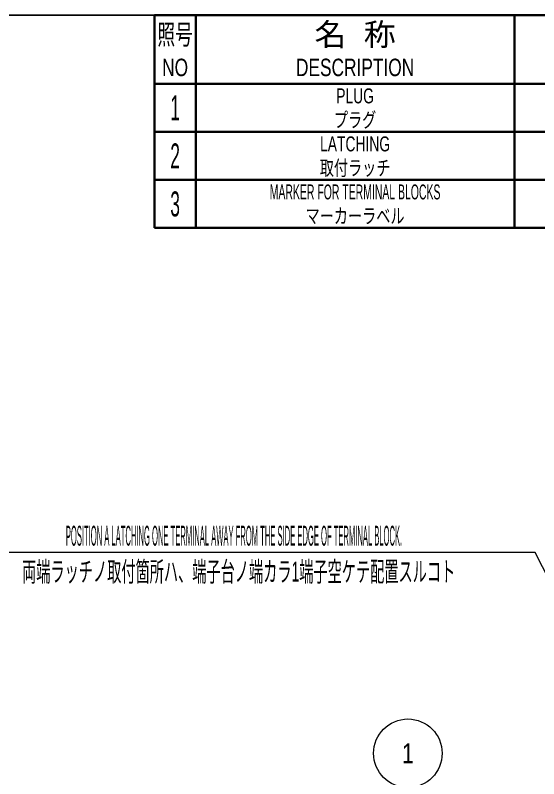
# Model space of a CAD drawing. Header units: millimetres. Extents: x 7 to 413, y 10 to 287.
# Drawn here: x 214.2 to 290.5, y 175.5 to 286.8 of the extents above; entities that cross this region are included whole.
import ezdxf
from ezdxf.enums import TextEntityAlignment as Align

# ---------------------------------------------------------------- set-up
doc = ezdxf.new("R2010")
doc.units = ezdxf.units.MM
for name, color, linetype in [('GR01_バルーン', 7, 'Continuous'), ('図面枠D8M', 7, 'Continuous'), ('表題、部品表_02', 7, 'Continuous'), ('表題、部品表_03', 7, 'Continuous')]:
    doc.layers.add(name, color=color, linetype=linetype)
doc.styles.add('HG丸ｺﾞｼｯｸM-PRO', font='')
doc.styles.get('HG丸ｺﾞｼｯｸM-PRO').set_extended_font_data('HG丸ｺﾞｼｯｸM-PRO')

# ---------------------------------------------------------------- blocks, each defined once
blk = doc.blocks.new('BLKF023')
at = {"layer": '図面枠D8M', "color": 2, "linetype": 'Continuous', "lineweight": 25}
blk.add_line((33, 286.75), (413, 286.75), dxfattribs=at)
blk = doc.blocks.new('BLKF027')
at = {"layer": '図面枠D8M', "color": 4, "linetype": 'Continuous', "lineweight": 35}
for p, q in [((234.5, 286.75), (234.5, 276.75)), ((234.5, 286.75), (413, 286.75)), ((240.5, 286.75), (240.5, 276.75)), ((287, 286.75), (287, 276.75)), ((322, 286.75), (322, 276.75)), ((342, 286.75), (342, 276.75)), ((366, 286.75), (366, 276.75)), ((374, 286.75), (374, 276.75)), ((413, 286.75), (413, 276.75)), ((342, 281.75), (366, 281.75)), ((348, 280.75), (348, 281.75)), ((354, 281.75), (354, 280.75)), ((360, 281.75), (360, 280.75)), ((234.5, 276.75), (413, 276.75))]:
    blk.add_line(p, q, dxfattribs=at)
at = {"layer": '図面枠D8M', "color": 3, "linetype": 'Continuous', "lineweight": 35, "style": 'HG丸ｺﾞｼｯｸM-PRO'}
for s, height, width, p in [('名  称', 3.273, 1.042426, (263.75, 283.95)), ('図面番号', 3.273, 1.127518, (304.5, 283.95)), ('材 料', 3.273, 1.042439, (332, 283.95)), ('一組分所要数', 2.036, 0.966638, (354, 285.25)), ('質量', 2.909, 0.781842, (370, 284.25)), ('記  事', 3.273, 1.042426, (393.5, 283.95)), ('照号', 2.909, 0.651535, (237.5, 283.95)), ('PCS./SET.', 1.309, 0.862935, (354.5, 282.75)), ('NO', 2.545, 0.740841, (237.5, 279.15)), ('DESCRIPTION', 2.5455, 0.741365, (263.75, 279.15)), ('DRG.NO.', 2.545, 0.741189, (304.5, 279.15)), ('REMARKS', 2.545, 0.742803, (393.5, 279.15)), ('MATERIAL', 2.545, 0.594756, (332, 279.15)), ('WEIGHT', 1.309, 0.635507, (370, 279.25))]:
    blk.add_text(s, height=height, dxfattribs=dict(at, width=width)).set_placement(p, align=Align.MIDDLE_CENTER)
blk = doc.blocks.new('BLKF026')
at = {"layer": '図面枠D8M', "color": 3, "linetype": 'Continuous', "lineweight": 35}
blk.add_blockref('BLKF027', (0, 0), dxfattribs=at)
blk = doc.blocks.new('BLKF028')
at = {"layer": '表題、部品表_02', "color": 4, "linetype": 'Continuous', "lineweight": 35}
for p, q in [((234.5, 276.75), (234.5, 269.75)), ((234.5, 276.75), (413, 276.75)), ((240.5, 276.75), (240.5, 269.75)), ((287, 276.75), (287, 269.75)), ((322, 276.75), (322, 269.75)), ((342, 276.75), (342, 269.75)), ((348, 276.75), (348, 269.75)), ((354, 276.75), (354, 269.75)), ((360, 269.75), (360, 276.75)), ((366, 276.75), (366, 269.75)), ((374, 276.75), (374, 269.75)), ((413, 276.75), (413, 269.75)), ((234.5, 269.75), (413, 269.75))]:
    blk.add_line(p, q, dxfattribs=at)
blk = doc.blocks.new('BLKF067')
at = {"layer": '表題、部品表_02', "color": 4, "linetype": 'Continuous', "lineweight": 35}
for p, q in [((234.5, 269.75), (234.5, 262.75)), ((234.5, 269.75), (413, 269.75)), ((240.5, 269.75), (240.5, 262.75)), ((287, 269.75), (287, 262.75)), ((322, 269.75), (322, 262.75)), ((342, 269.75), (342, 262.75)), ((348, 269.75), (348, 262.75)), ((354, 269.75), (354, 262.75)), ((360, 262.75), (360, 269.75)), ((366, 269.75), (366, 262.75)), ((374, 269.75), (374, 262.75)), ((413, 269.75), (413, 262.75)), ((234.5, 262.75), (413, 262.75))]:
    blk.add_line(p, q, dxfattribs=at)
blk = doc.blocks.new('BLKF068')
at = {"layer": '表題、部品表_02', "color": 4, "linetype": 'Continuous', "lineweight": 35}
for p, q in [((234.5, 262.75), (234.5, 255.75)), ((234.5, 262.75), (413, 262.75)), ((240.5, 262.75), (240.5, 255.75)), ((287, 262.75), (287, 255.75)), ((322, 262.75), (322, 255.75)), ((342, 262.75), (342, 255.75)), ((348, 262.75), (348, 255.75)), ((354, 262.75), (354, 255.75)), ((360, 255.75), (360, 262.75)), ((366, 262.75), (366, 255.75)), ((374, 262.75), (374, 255.75)), ((413, 262.75), (413, 255.75)), ((234.5, 255.75), (413, 255.75))]:
    blk.add_line(p, q, dxfattribs=at)

msp = doc.modelspace()

# ---------------------------------------------------------------- linework, layer by layer
at = {"layer": 'GR01_バルーン', "color": 7, "linetype": 'Continuous', "lineweight": 13}
for p, q in [((290.03, 208.43), (203.52, 208.43)), ((296.29, 196.12), (290.03, 208.43))]:
    msp.add_line(p, q, dxfattribs=at)
msp.add_circle((271.45, 179.18), 5, dxfattribs=at)

# ---------------------------------------------------------------- block references
at = {"layer": '図面枠D8M', "color": 4, "linetype": 'Continuous', "lineweight": 13}
msp.add_blockref('BLKF023', (0, 0), dxfattribs=at)
at = {"layer": '図面枠D8M', "color": 3, "linetype": 'Continuous', "lineweight": 35}
msp.add_blockref('BLKF026', (0, 0), dxfattribs=at)
at = {"layer": '表題、部品表_02', "color": 4, "linetype": 'Continuous', "lineweight": 35}
for name in ['BLKF028', 'BLKF067', 'BLKF068']:
    msp.add_blockref(name, (0, 0), dxfattribs=at)

# ---------------------------------------------------------------- texts
at = {"layer": 'GR01_バルーン', "color": 7, "linetype": 'Continuous', "lineweight": 13, "style": 'HG丸ｺﾞｼｯｸM-PRO', "width": 0.28508}
msp.add_text('POSITION A LATCHING ONE TERMINAL AWAY FROM THE SIDE EDGE OF TERMINAL BLOCK.', height=2.9091, dxfattribs=at).set_placement((246.09, 210.89), align=Align.MIDDLE_CENTER)
at = {"layer": 'GR01_バルーン', "color": 7, "linetype": 'Continuous', "lineweight": 13, "style": 'HG丸ｺﾞｼｯｸM-PRO', "width": 0.521228}
msp.add_text('両端ラッチノ取付箇所ハ、端子台ノ端カラ1端子空ケテ配置スルコト', height=2.9091, dxfattribs=at).set_placement((246.77, 203.34), align=Align.BOTTOM_CENTER)
at = {"layer": 'GR01_バルーン', "color": 7, "linetype": 'Continuous', "lineweight": 13, "style": 'HG丸ｺﾞｼｯｸM-PRO', "width": 0.784542}
msp.add_text('1', height=2.91, rotation=0, dxfattribs=at).set_placement((271.45, 179.18), align=Align.MIDDLE_CENTER)
at = {"layer": '表題、部品表_03', "color": 3, "linetype": 'Continuous', "lineweight": 35, "style": 'HG丸ｺﾞｼｯｸM-PRO'}
for s, height, width, p in [('PLUG', 2.182, 0.691383, (263.75, 275)), ('1', 3.64, 0.521199, (237.5, 273.25)), ('プラグ', 2.182, 0.692256, (263.75, 271.5)), ('LATCHING', 2.182, 0.692881, (263.75, 268)), ('2', 3.64, 0.521199, (237.5, 266.25)), ('取付ラッチ', 2.182, 0.692256, (263.75, 264.5)), ('MARKER FOR TERMINAL BLOCKS', 2.1818, 0.522321, (263.75, 261)), ('3', 3.64, 0.521199, (237.5, 259.25)), ('マーカーラベル', 2.182, 0.692256, (263.75, 257.5))]:
    msp.add_text(s, height=height, dxfattribs=dict(at, width=width)).set_placement(p, align=Align.MIDDLE_CENTER)

doc.saveas('drawing.dxf')
